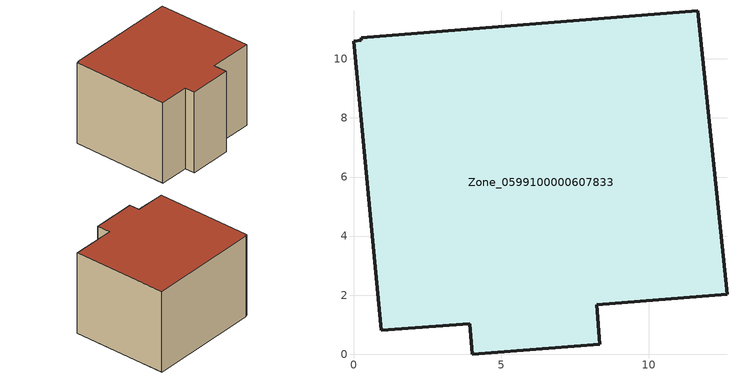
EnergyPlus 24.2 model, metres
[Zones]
Zone_0599100000607833
 floor ground (C_G): 11.66,11.63 12.65,2.03 8.23,1.68 8.34,0.34 4.02,0 3.93,1.04 0.94,0.81 0,10.59 0.27,10.63 0.26,10.72 z0
 wall outside (C_F): 12.65,2.03 11.66,11.63 0.26,10.72 0.27,10.63 0,10.59 0.94,0.81 3.93,1.04 4.02,0 8.34,0.34 8.23,1.68 12.65,2.03 z0:8.56
 roof outside (C_R): 0.27,10.63 0,10.59 0.94,0.81 3.93,1.04 4.02,0 8.34,0.34 8.23,1.68 12.65,2.03 11.66,11.63 0.26,10.72 z8.56
[BUILDING]
Pand.0599100000607833: North Axis=0; Terrain=City; Loads Convergence Tolerance Value=0.04; Temperature Convergence Tolerance Value=0.4; Solar Distribution=FullExterior; Maximum Number of Warmup Days=25; Minimum Number of Warmup Days=1
[Site:Location]
Rotterdam.The.Hague.AP_ZH_NLD Design_Conditions: Latitude=51.96; Longitude=4.45; Time Zone=1; Elevation=-4.5
[SITE:GROUNDTEMPERATURE:BUILDINGSURFACE]
18, 18, 18, 18, 18, 18, 18, 18, 18, 18, 18, 18
[MATERIAL] Thermal Absorptance=0.9; Solar Absorptance=0.7; Visible Absorptance=0.7
Name | Roughness | Thickness | Conductivity | Density | Specific Heat
G.D.1965 | MediumSmooth | 0.15 | 1 | 540 | 1210
F.D.1965 | Rough | 0.3 | 0.857143 | 1920 | 840
R.D.1965 | MediumRough | 0.2 | 0.08 | 1500 | 1000
[CONSTRUCTION]
C_G: G.D.1965
C_F: F.D.1965
C_R: R.D.1965
[ZONE]
Zone_0599100000607833: Type=1; Multiplier=1; Ceiling Height=Autocalculate; Volume=Autocalculate; Floor Area=autocalculate; Part of Total Floor Area=Yes
[ZONEINFILTRATION:DESIGNFLOWRATE]
Infil_Zone_0599100000607833: Zone or ZoneList or Space or SpaceList=Zone_0599100000607833; Schedule=AlwaysOn; Design Flow Rate Calculation Method=Flow/Area; Flow Rate per Floor Area=0.0042; Constant Term Coefficient=1; Temperature Term Coefficient=0; Velocity Term Coefficient=0; Velocity Squared Term Coefficient=0
[HVACTEMPLATE:ZONE:IDEALLOADSAIRSYSTEM]
Zone_0599100000607833: Maximum Heating Supply Air Temperature=50; Minimum Cooling Supply Air Temperature=13; Maximum Heating Supply Air Humidity Ratio=0.0156; Minimum Cooling Supply Air Humidity Ratio=0.0077; Heating Limit=NoLimit; Cooling Limit=NoLimit; Dehumidification Control Type=ConstantSensibleHeatRatio; Cooling Sensible Heat Ratio=0.7; Dehumidification Setpoint=60; Humidification Control Type=None; Humidification Setpoint=30; Outdoor Air Method=None; Outdoor Air Flow Rate per Person=0.00944; Outdoor Air Flow Rate per Zone Floor Area=0; Outdoor Air Flow Rate per Zone=0; Demand Controlled Ventilation Type=None; Outdoor Air Economizer Type=NoEconomizer; Heat Recovery Type=None; Sensible Heat Recovery Effectiveness=0.7; Latent Heat Recovery Effectiveness=0.65
[ZONECONTROL:THERMOSTAT]
ThermostatControl_Zone_0599100000607833: Zone or ZoneList=Zone_0599100000607833; Control Type Schedule=DualSetpointControlType; Control 1=Thermostat_Zone_0599100000607833; Temperature Difference Between Cutout And Setpoint=0
[THERMOSTATSETPOINT:DUALSETPOINT]
Thermostat_Zone_0599100000607833: Heating Setpoint Temperature Schedule=HeatingSetpoint_Zone_0599100000607833; Cooling Setpoint Temperature Schedule=CoolingSetpoint_Zone_0599100000607833
[SCHEDULE:COMPACT]
HeatingSetpoint_Zone_0599100000607833: Through: 12/31, For: AllDays, Until: 24:00, 21
CoolingSetpoint_Zone_0599100000607833: Through: 12/31, For: AllDays, Until: 24:00, 24
DualSetpointControlType: Through: 12/31, For: AllDays, Until: 24:00, 4
AlwaysOn: Through: 12/31, For: AllDays, Until: 24:00, 1
